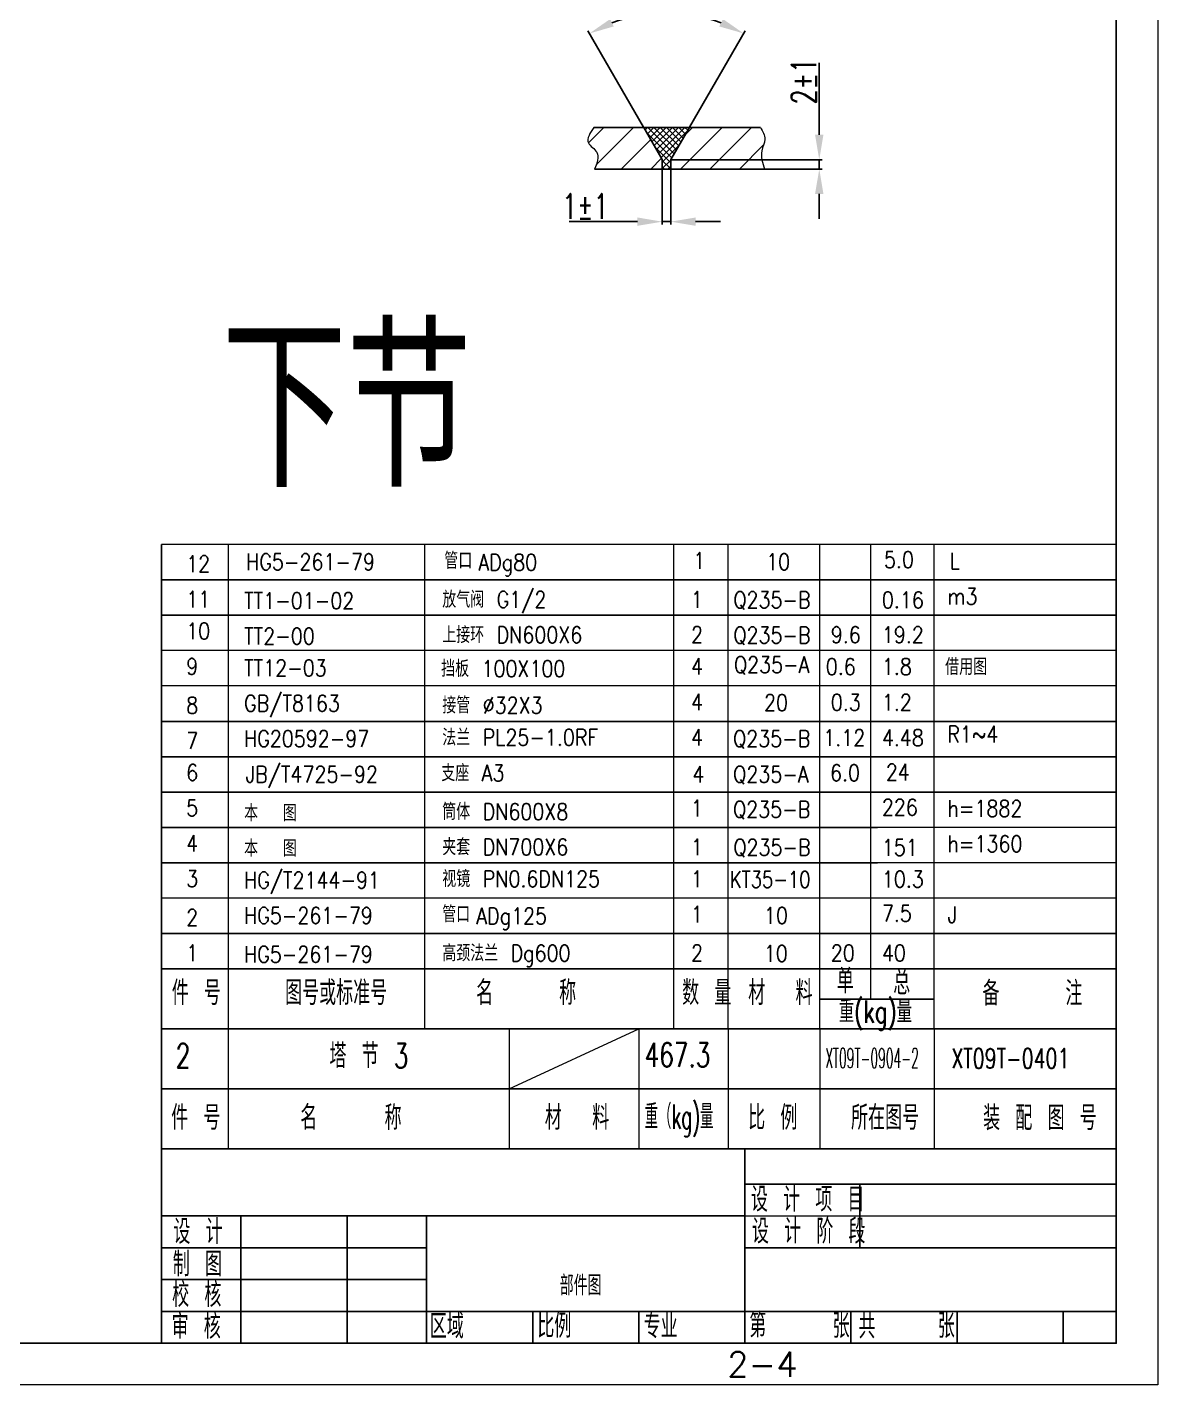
# Model space of a CAD drawing. Extents: x 11707 to 22622, y 3017 to 12806.
# Drawn here: x 16040 to 17174, y 3017 to 4380 of the extents above; entities that cross this region are included whole.
import ezdxf
from ezdxf.enums import TextEntityAlignment as Align

# ---------------------------------------------------------------- set-up
doc = ezdxf.new("R2010")
doc.units = 0
doc.header["$LTSCALE"] = 8
doc.layers.add('cdr_dim', color=7, linetype='Continuous', lineweight=13)
doc.layers.add('cdr_dwg2', color=2, linetype='Continuous', lineweight=9)
doc.layers.add('cdr_dwg1', color=4, linetype='Continuous')
doc.layers.add('cdr_text', color=7, linetype='Continuous')
doc.styles.add('HZ', font='txt', dxfattribs={"width": 0.5, "bigfont": 'hzfs'})
doc.styles.get("Standard").update_dxf_attribs({"font": 'txt', "width": 0.7, "bigfont": 'hztxt.shx'})
doc.dimstyles.new('ISO-25', dxfattribs={"dimtxt": 2.5, "dimasz": 2.5, "dimexe": 1.25, "dimexo": 0.625, "dimtad": 1, "dimtxsty": 'Standard', "dimcen": 2.5, "dimadec": 0, "dimazin": 0, "dimtfac": 1, "dimtmove": 0, "dimatfit": 3, "dimfxl": 1, "dimarcsym": 0})
pattern_1 = [(45, (17362.98, 3838.63), (-14.8174, 14.8174), [])]

# ---------------------------------------------------------------- blocks, each defined once
blk = doc.blocks.new('*D443')
at = {"layer": 'cdr_dim', "color": 0, "lineweight": -2}
for p, q in [((16834.5, 4272), (16834.5, 4344.1)), ((16685.6, 4247), (16837.5, 4247)), ((16834.5, 4237.6), (16834.5, 4247)), ((16685.6, 4237.6), (16837.5, 4237.6)), ((16834.5, 4212.6), (16834.5, 4187.6))]:
    blk.add_line(p, q, dxfattribs=at)
at = {"layer": 'cdr_dim', "color": 0}
for points in [[(16830.3, 4272), (16838.7, 4272), (16834.5, 4247)], [(16830.3, 4212.6), (16838.7, 4212.6), (16834.5, 4237.6)]]:
    blk.add_solid(points, dxfattribs=at)
at = {"layer": 'Defpoints', "color": 0}
for p in [(16685.4, 4247), (16685.4, 4237.6), (16834.5, 4237.6)]:
    blk.add_point(p, dxfattribs=at)
at = {"layer": 'cdr_dim', "color": 0, "insert": (16819, 4325.8), "char_height": 25, "attachment_point": 5, "rotation": 90}
blk.add_mtext('2%%p1', dxfattribs=at)
blk = doc.blocks.new('*D444')
at = {"layer": 'cdr_dim', "color": 0, "lineweight": -2}
for p, q in [((16677, 4237.4), (16677, 4181.8)), ((16685.4, 4237.4), (16685.4, 4181.8)), ((16652, 4184.8), (16583.6, 4184.8)), ((16685.4, 4184.8), (16677, 4184.8)), ((16710.4, 4184.8), (16735.4, 4184.8))]:
    blk.add_line(p, q, dxfattribs=at)
at = {"layer": 'cdr_dim', "color": 0}
for points in [[(16652, 4189), (16652, 4180.6), (16677, 4184.8)], [(16710.4, 4189), (16710.4, 4180.6), (16685.4, 4184.8)]]:
    blk.add_solid(points, dxfattribs=at)
at = {"layer": 'Defpoints', "color": 0}
for p in [(16677, 4237.6), (16685.4, 4237.6), (16685.4, 4184.8)]:
    blk.add_point(p, dxfattribs=at)
at = {"layer": 'cdr_dim', "color": 0, "insert": (16599.7, 4200.3), "char_height": 25, "attachment_point": 5}
blk.add_mtext('1%%p1', dxfattribs=at)
blk = doc.blocks.new('*D445')
at = {"layer": 'cdr_dim', "color": 0, "lineweight": -2}
for p, q in [((16658.2, 4279.6), (16602.3, 4376.3)), ((16704.2, 4279.6), (16760.1, 4376.3))]:
    blk.add_line(p, q, dxfattribs=at)
blk.add_arc((16681.2, 4239.7), 154.7, 69.2663, 110.7337, dxfattribs=at)
at = {"layer": 'cdr_dim', "color": 0}
for points in [[(16628.2, 4380.7), (16624.7, 4388.2), (16603.8, 4373.7)], [(16737.8, 4388.2), (16734.2, 4380.7), (16758.6, 4373.7)]]:
    blk.add_solid(points, dxfattribs=at)
at = {"layer": 'Defpoints', "color": 0}
for p in [(16654.4, 4392.1), (16658.3, 4279.4), (16704.1, 4279.4), (16677, 4247), (16685.4, 4247)]:
    blk.add_point(p, dxfattribs=at)
at = {"layer": 'cdr_dim', "color": 0, "insert": (16687.6, 4409.9), "char_height": 25, "attachment_point": 5, "rotation": 357.844}
blk.add_mtext('60%%d%%p5%%d', dxfattribs=at)

msp = doc.modelspace()

# ---------------------------------------------------------------- hatches: boundary and pattern name
at = {"layer": 'cdr_dim'}
h = msp.add_hatch(dxfattribs=at)
h.set_pattern_fill('ANSI31', color=256, scale=6.6, style=0)
h.set_pattern_definition(pattern_1)
edge = h.paths.add_edge_path()
edge.add_line((16658.315, 4279.4), (16608.155, 4279.4))
edge.add_spline(control_points=[(16608.155, 4279.4), (16607.66, 4283.078), (16592.133, 4266.22), (16617.053, 4259.469), (16611.834, 4245.335), (16608.976, 4237.591)], knot_values=[0, 0, 0, 0, 25.30266559, 63.92149478, 110.71513867, 110.71513867, 110.71513867, 110.71513867], degree=3, periodic=0)
edge.add_line((16608.976, 4237.591), (16676.999, 4237.591))
edge.add_line((16676.999, 4237.591), (16676.999, 4247.04))
edge.add_line((16676.999, 4247.04), (16658.315, 4279.4))
h = msp.add_hatch(dxfattribs=at)
h.set_pattern_fill('ANSI37', color=256, scale=35.2, angle=90, style=0)
h.set_pattern_definition([(135, (28454.0272, -3592.0326), (-3.1112698, -3.1112698), []), (225, (28454.0272, -3592.0326), (3.1112698, -3.1112698), [])])
h.paths.add_polyline_path([(16704.13, 4279.4), (16658.315, 4279.4), (16676.999, 4247.04), (16676.999, 4237.591), (16685.447, 4237.591), (16685.447, 4247.04)])
h = msp.add_hatch(dxfattribs=at)
h.set_pattern_fill('ANSI31', color=256, scale=6.6, style=0)
h.set_pattern_definition(pattern_1)
edge = h.paths.add_edge_path()
edge.add_spline(control_points=[(16779.623, 4237.591), (16777.622, 4243.725), (16774.329, 4253.818), (16782.038, 4267.789), (16777.735, 4275.455), (16775.521, 4279.4)], knot_values=[0, 0, 0, 0, 16.84289404, 27.7142248, 39.24472652, 39.24472652, 39.24472652, 39.24472652], degree=3, periodic=0)
edge.add_line((16775.521, 4279.4), (16704.13, 4279.4))
edge.add_line((16704.13, 4279.4), (16685.447, 4247.04))
edge.add_line((16685.447, 4247.04), (16685.447, 4237.591))
edge.add_line((16685.447, 4237.591), (16779.623, 4237.591))

# ---------------------------------------------------------------- linework, layer by layer
for p, q in [((17132.528, 3860.766), (16174.208, 3860.766)), ((16241.344, 3860.766), (16241.344, 3254.186)), ((16438.553, 3374.951), (16438.553, 3860.766)), ((17132.528, 3754.286), (16174.208, 3754.286)), ((17132.528, 3754.286), (16174.208, 3754.286)), ((17132.528, 3718.793), (16174.208, 3718.793)), ((17132.528, 3576.819), (16174.208, 3576.819)), ((17132.528, 3541.326), (16174.208, 3541.326)), ((17132.528, 3541.326), (16174.208, 3541.326)), ((17132.528, 3505.833), (16174.208, 3505.833)), ((16523.344, 3314.406), (16653.368, 3374.626)), ((16523.344, 3374.626), (16523.344, 3254.186)), ((16653.368, 3374.626), (16653.368, 3254.186)), ((16743.231, 3374.951), (16743.231, 3254.186)), ((16835.125, 3374.626), (16835.125, 3254.186)), ((16949.978, 3374.626), (16949.978, 3254.186)), ((17132.528, 3314.406), (16174.208, 3314.406)), ((16759.848, 3186.955), (17132.528, 3186.955)), ((16174.208, 3059.179), (17132.528, 3059.179))]:
    msp.add_line(p, q, dxfattribs=at)
at = {"layer": 'cdr_dim', "color": 7}
for p, q in [((16688.364, 3860.766), (16688.364, 3374.951)), ((16743.231, 3374.951), (16743.231, 3860.766)), ((16835.125, 3374.626), (16835.125, 3860.766)), ((16886.401, 3404.573), (16886.401, 3860.766)), ((16949.978, 3374.626), (16949.978, 3860.766))]:
    msp.add_line(p, q, dxfattribs=at)
at = {"layer": 'cdr_dim', "linetype": 'Continuous'}
msp.add_line((16174.208, 3314.406), (17132.528, 3314.406), dxfattribs=at)
msp.add_lwpolyline([(14691.408, 3017.379), (14691.408, 6528.579), (17174.328, 6528.579), (17174.328, 3017.379)], close=True, dxfattribs=at)
at = {"layer": 'cdr_dim'}
for points in [[(16608.155, 4279.4), (16602.862, 4263.907), (16611.278, 4254.446), (16608.976, 4237.591)], [(16775.521, 4279.4), (16779.859, 4267.482), (16776.846, 4255.909), (16779.623, 4237.591)]]:
    msp.add_spline(points, degree=3, dxfattribs=at)
at = {"layer": 'cdr_dwg1'}
for p, q in [((16608.155, 4279.4), (16775.521, 4279.4)), ((16676.999, 4247.04), (16658.315, 4279.4)), ((16685.447, 4247.04), (16704.13, 4279.4)), ((16676.999, 4237.591), (16676.999, 4247.04)), ((16685.447, 4237.591), (16685.447, 4247.04)), ((16608.976, 4237.591), (16779.623, 4237.591)), ((17132.528, 3434.846), (16174.208, 3434.846)), ((17132.528, 3374.626), (16174.208, 3374.626))]:
    msp.add_line(p, q, dxfattribs=at)
at = {"layer": 'cdr_dwg1', "color": 4, "linetype": 'Continuous'}
for p, q in [((16174.208, 3059.179), (16174.208, 3860.766)), ((16174.208, 3374.626), (17132.528, 3374.626)), ((16174.208, 3314.406), (17132.528, 3314.406)), ((16174.208, 3254.186), (17132.528, 3254.186)), ((16174.208, 3186.955), (16759.848, 3186.955)), ((16546.888, 3059.179), (16546.888, 3091.123)), ((16653.368, 3059.179), (16653.368, 3091.123)), ((16866.328, 3059.179), (16866.328, 3091.123)), ((16972.808, 3059.179), (16972.808, 3091.123)), ((17079.288, 3059.179), (17079.288, 3091.123))]:
    msp.add_line(p, q, dxfattribs=at)
at = {"layer": 'cdr_dwg1', "linetype": 'Continuous'}
for p, q in [((16759.848, 3059.179), (16759.848, 3254.186)), ((16759.848, 3218.899), (17132.528, 3218.899)), ((16875.215, 3155.011), (16875.215, 3218.899)), ((16254.068, 3059.179), (16254.068, 3186.955)), ((16360.548, 3059.179), (16360.548, 3186.955)), ((16440.408, 3059.179), (16440.408, 3186.955)), ((16759.848, 3155.011), (17132.528, 3155.011)), ((16440.408, 3091.123), (16759.848, 3091.123)), ((16759.848, 3091.123), (17132.528, 3091.123))]:
    msp.add_line(p, q, dxfattribs=at)
at = {"layer": 'cdr_dwg1', "color": 7, "linetype": 'Continuous'}
for p, q in [((16174.208, 3155.011), (16440.408, 3155.011)), ((16174.208, 3123.067), (16440.408, 3123.067)), ((16174.208, 3091.123), (16440.408, 3091.123))]:
    msp.add_line(p, q, dxfattribs=at)
at = {"layer": 'cdr_dwg1', "linetype": 'Continuous'}
msp.add_lwpolyline([(14795.908, 3059.179), (14795.908, 6486.779), (17132.528, 6486.779), (17132.528, 3059.179)], close=True, dxfattribs=at)
at = {"layer": 'cdr_dwg2'}
for p, q in [((16174.208, 3374.626), (16892.948, 3374.626)), ((16892.948, 3374.626), (16174.208, 3374.626)), ((16174.208, 3374.626), (16892.948, 3374.626))]:
    msp.add_line(p, q, dxfattribs=at)
at = {"layer": 'cdr_text'}
for p, q in [((16174.208, 3825.273), (17132.528, 3825.273)), ((16174.208, 3789.779), (17132.528, 3789.779)), ((16174.208, 3683.299), (17132.528, 3683.299)), ((16174.208, 3647.806), (17132.528, 3647.806)), ((16174.208, 3612.313), (16892.948, 3612.313)), ((17132.528, 3612.313), (16174.208, 3612.313)), ((16174.208, 3576.819), (16892.948, 3576.819)), ((16174.208, 3541.326), (16892.948, 3541.326)), ((16174.208, 3541.326), (16892.948, 3541.326)), ((16174.208, 3470.339), (17132.528, 3470.339)), ((16949.978, 3404.573), (16835.125, 3404.573)), ((16892.948, 3374.626), (16174.208, 3374.626))]:
    msp.add_line(p, q, dxfattribs=at)

# ---------------------------------------------------------------- texts
at = {"layer": 'cdr_dim', "lineweight": 30, "style": 'HZ', "width": 0.8}
msp.add_text('下节', height=156.8028, dxfattribs=at).set_placement((16234.695, 3918.452))
at = {"layer": 'cdr_dim', "style": 'HZ', "width": 0.7}
msp.add_text('部件图', height=19.965, dxfattribs=at).set_placement((16574.038, 3107.151))
at = {"layer": 'cdr_dim', "style": 'HZ'}
msp.add_text('2-4', height=25, dxfattribs=at).set_placement((16742.055, 3025.505))
at = {"layer": 'cdr_text', "style": 'HZ'}
for s, height, width, p in [('12', 16.5, 0.85, (16199.141, 3833.087)), ('管口', 16.5, 0.85, (16458.231, 3836.37)), (' ADg80', 16.5, 0.85, (16479.951, 3834.61)), ('1', 16.5, 0.85, (16707.922, 3836.37)), ('10', 16.5, 0.85, (16781.174, 3835.133)), ('5.0', 16.5, 0.85, (16899.463, 3837.26)), ('L', 16.5, 0.85, (16965.359, 3836.045)), ('放气阀 G1/2', 16.5, 0.85, (16456.131, 3797.327)), ('m3', 16.5, 0.85, (16963.259, 3800.551)), ('11', 16.5, 0.85, (16199.141, 3797.593)), ('1', 16.5, 0.85, (16705.822, 3797.327)), ('Q235-B', 16.5, 0.85, (16748.295, 3797.002)), ('0.16', 16.5, 0.85, (16897.363, 3796.929)), ('10', 16.5, 0.85, (16199.141, 3765.649)), ('上接环 DN600X6', 16.5, 0.85, (16456.131, 3761.834)), ('2', 16.5, 0.85, (16705.822, 3762.041)), ('Q235-B', 16.5, 0.85, (16748.295, 3761.509)), ('9.6', 16.5, 0.85, (16846.086, 3761.937)), ('19.2', 16.5, 0.85, (16897.363, 3761.937)), ('Q235-A', 16.5, 0.85, (16748.9, 3731.835)), ('借用图', 16.5, 0.85, (16960.873, 3729.801)), ('9', 16.5, 0.85, (16199.141, 3730.156)), ('挡板 100X100', 16.5, 0.85, (16455.003, 3727.901)), ('4', 16.5, 0.85, (16705.822, 3730.318)), ('0.6', 16.5, 0.85, (16841.081, 3729.993)), ('1.8', 16.5, 0.85, (16897.363, 3729.993)), ('8', 16.5, 0.85, (16199.141, 3691.113)), ('接管 %%c32X3', 16.5, 0.85, (16456.131, 3691.202)), ('4', 16.5, 0.85, (16705.822, 3694.396)), ('20', 16.5, 0.85, (16779.073, 3693.867)), ('0.3', 16.5, 0.85, (16846.086, 3694.071)), ('1.2', 16.5, 0.85, (16897.363, 3694.071)), ('7', 16.5, 0.85, (16199.141, 3655.62)), ('法兰 PL25-1.0RF', 16.5, 0.85, (16456.131, 3658.903)), ('4', 16.5, 0.85, (16705.822, 3658.903)), ('Q235-B', 16.5, 0.85, (16748.004, 3657.666)), ('1.12', 16.5, 0.85, (16838.61, 3658.578)), ('4.48', 16.5, 0.85, (16897.363, 3658.578)), ('R1~4', 16.5, 0.85, (16963.035, 3662.136)), ('6', 16.5, 0.85, (16199.141, 3623.676)), ('5', 16.5, 0.85, (16199.141, 3588.183)), ('筒体 DN600X8', 16.5, 0.85, (16456.131, 3584.367)), ('1', 16.5, 0.85, (16705.822, 3587.916)), ('Q235-B', 16.5, 0.85, (16748.004, 3586.68)), ('226', 16.5, 0.85, (16897.363, 3588.807)), ('h=1882', 16.5, 0.85, (16963.259, 3587.591)), ('4', 16.5, 0.85, (16199.141, 3552.689)), ('夹套 DN700X6', 16.5, 0.85, (16456.131, 3548.874)), ('1', 16.5, 0.85, (16705.822, 3548.874)), ('Q235-B', 16.5, 0.85, (16748.295, 3548.549)), ('151', 16.5, 0.85, (16897.363, 3548.475)), ('h=1360', 16.5, 0.85, (16963.259, 3552.098)), ('3', 16.5, 0.85, (16199.141, 3517.196)), ('视镜 PN0.6DN125', 16.5, 0.85, (16456.131, 3516.93)), ('1', 16.5, 0.85, (16705.822, 3516.93)), ('KT35-10', 16.5, 0.8, (16744.783, 3516.326)), ('10.3', 16.5, 0.85, (16897.363, 3516.605)), ('2', 16.5, 0.85, (16199.141, 3478.153)), ('管口', 16.5, 0.85, (16456.131, 3481.436)), (' ADg125', 16.5, 0.85, (16477.85, 3479.676)), ('1', 16.5, 0.85, (16705.822, 3481.436)), ('10', 16.5, 0.85, (16779.073, 3480.2)), ('7.5', 16.5, 0.85, (16897.363, 3482.327)), ('J', 16.5, 0.85, (16963.259, 3481.111)), ('1', 16.5, 0.85, (16199.141, 3442.66)), ('高颈法兰 Dg600', 16.5, 0.85, (16456.131, 3442.394)), ('2', 16.5, 0.85, (16705.822, 3442.601)), ('10', 16.5, 0.85, (16778.817, 3442.069)), ('20', 16.5, 0.85, (16846.086, 3442.497)), ('40', 16.5, 0.85, (16897.363, 3442.497)), ('XT09T-0904-2', 19.965, 0.45, (16840.472, 3335.402)), ('XT09T-0401', 19.965, 0.7, (16966.958, 3335.077))]:
    msp.add_text(s, height=height, dxfattribs=dict(at, width=width)).set_placement(p)
at = {"layer": 'cdr_text', "style": 'HZ', "width": 0.85}
for s, p in [('HG5-261-79', (16259.32, 3843.357)), ('TT1-01-02', (16257.219, 3804.315)), ('TT2-00', (16257.219, 3768.821)), ('TT12-03', (16257.219, 3736.877)), ('GB/T8163', (16257.219, 3701.384)), ('HG20592-97', (16257.219, 3665.891)), ('支座 A3', (16455.152, 3631.391)), ('本  图', (16257.219, 3591.355)), ('本  图', (16257.219, 3555.861)), ('HG/T2144-91', (16257.219, 3523.917)), ('HG5-261-79', (16257.219, 3488.424)), ('HG5-261-79', (16257.219, 3449.381))]:
    msp.add_text(s, height=16.5, dxfattribs=at).set_placement(p, align=Align.MIDDLE_LEFT)
for s, p in [('JB/T4725-92', (16325.174, 3630.196)), ('4', (16713.172, 3630.196)), ('Q235-A', (16785.973, 3630.196)), ('6.0', (16860.367, 3631.615)), ('24', (16913.39, 3632.263))]:
    msp.add_text(s, height=16.5, dxfattribs=at).set_placement(p, align=Align.MIDDLE_CENTER)
at = {"layer": 'cdr_text', "linetype": 'Continuous', "style": 'HZ'}
for s, height, width, p in [('单 ', 24.4017, 0.7, (16852.15, 3410.411)), ('总', 24.402, 0.7, (16908.729, 3409.048)), ('件 号', 24.4017, 0.7, (16184.635, 3398.645)), ('图号或标准号', 24.4017, 0.7, (16298.395, 3398.645)), ('名    称', 24.4017, 0.7, (16490.145, 3398.645)), ('数 量', 24.4017, 0.7, (16696.842, 3398.645)), ('材  料', 24.4017, 0.7, (16763.17, 3398.645)), ('备    注', 24.4017, 0.7, (16998.317, 3398.067)), ('重(kg)量', 22.1833, 0.7, (16854.074, 3380.876)), ('2', 24.402, 0.7, (16188.625, 3335.402)), ('塔 节 3', 24.4017, 0.7, (16342.865, 3335.402)), ('467.3', 24.4017, 0.7, (16659.315, 3336.397)), ('件 号', 24.4017, 0.7, (16184.094, 3273.339)), (' 名    称', 24.4017, 0.7, (16298.395, 3273.339)), ('材  料', 24.4017, 0.7, (16559.084, 3273.339)), ('重（kg)量', 24.4017, 0.55, (16659.315, 3274.333)), ('比 例', 24.4017, 0.7, (16763.17, 3273.339)), ('所在图号', 24.4017, 0.7, (16866.406, 3273.339)), ('装 配 图 号', 24.4017, 0.7, (16998.98, 3273.014)), ('设 计 项 目', 24.4017, 0.7, (16765.902, 3191.266)), ('设 计', 24.4017, 0.7, (16186.261, 3158.885)), ('设 计 阶 段', 24.4017, 0.7, (16766.89, 3159.262)), ('制 图', 24.4017, 0.7, (16185.661, 3126.305)), ('校 核', 24.4017, 0.7, (16185.061, 3095.569)), ('审 核', 24.4017, 0.7, (16184.462, 3063.604)), ('区域', 24.4017, 0.7, (16443.631, 3063.986)), ('比例', 24.4017, 0.7, (16551.511, 3064.554)), ('专业', 24.4017, 0.7, (16658.227, 3064.153)), ('第', 24.402, 0.7, (16764.288, 3064.971)), ('张', 24.402, 0.7, (16847.862, 3064.436)), ('共', 24.402, 0.7, (16873.88, 3063.901)), ('张', 24.402, 0.7, (16953.512, 3064.436))]:
    msp.add_text(s, height=height, dxfattribs=dict(at, width=width)).set_placement(p)

# ---------------------------------------------------------------- dimensions: what is measured, and where the dimension line sits
at = {"layer": 'cdr_dim'}
dim = msp.add_angular_dim_2l(base=(16654.351, 4392.122), line1=((16685.447, 4247.04), (16704.13, 4279.4)), line2=((16676.999, 4247.04), (16658.315, 4279.4)), text='60%%d%%p5%%d', dimstyle='ISO-25', override={"dimtxt": 25, "dimasz": 25, "dimexe": 3, "dimexo": 0.2, "dimgap": 3, "dimcen": 9}, dxfattribs=at)
dim.commit()
dim.dimension.update_dxf_attribs({"geometry": '*D445', "text_midpoint": (16687.044, 4394.363), "dimtype": 162})
dim = msp.add_linear_dim(base=(16834.511, 4237.591), p1=(16685.447, 4247.04), p2=(16685.447, 4237.591), angle=90, text='2%%p1', dimstyle='ISO-25', override={"dimtxt": 25, "dimasz": 25, "dimexe": 3, "dimexo": 0.2, "dimgap": 3, "dimcen": 9}, dxfattribs=at)
dim.commit()
dim.dimension.update_dxf_attribs({"geometry": '*D443', "text_midpoint": (16834.511, 4325.754), "dimtype": 160})
dim = msp.add_linear_dim(base=(16685.447, 4184.788), p1=(16676.999, 4237.591), p2=(16685.447, 4237.591), text='1%%p1', dimstyle='ISO-25', override={"dimtxt": 25, "dimasz": 25, "dimexe": 3, "dimexo": 0.2, "dimgap": 3, "dimcen": 9}, dxfattribs=at)
dim.commit()
dim.dimension.update_dxf_attribs({"geometry": '*D444', "text_midpoint": (16599.713, 4184.788), "dimtype": 160})

doc.saveas('drawing.dxf')
